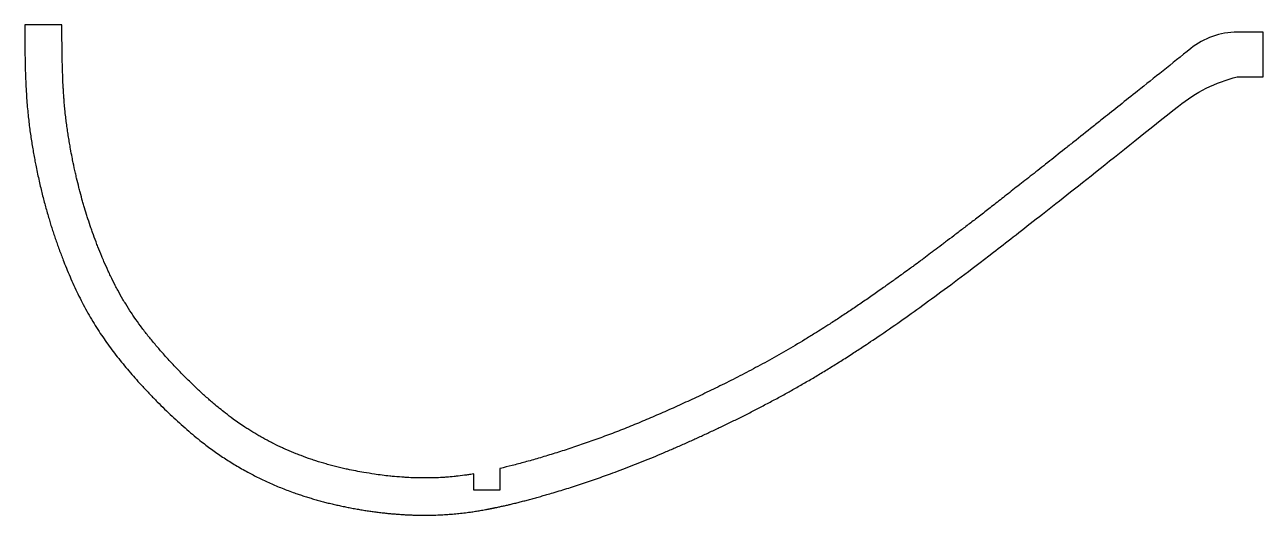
# Model space of a CAD drawing. Header units: millimetres. Extents: x 0 to 167, y -76 to -10.
import ezdxf

# ---------------------------------------------------------------- set-up
doc = ezdxf.new("R2010")
doc.units = ezdxf.units.MM

msp = doc.modelspace()

# ---------------------------------------------------------------- linework, layer by layer
msp.add_line((5, -10), (0, -10))
msp.add_lwpolyline([(155.1, -20.92, -0.10724), (163, -17), (166.5, -17), (166.5, -11), (163, -11, 0.170102), (156.75, -13.19)], format="xyb")
msp.add_lwpolyline([(63.86, -69.61), (63.86, -72.5), (60.36, -72.5), (60.36, -70.33)])
for points, degree, knots in [([(0, -10), (0, -17), (0.35, -23.68), (2, -32), (4, -39), (8, -49), (14, -57), (22, -65), (29, -70), (35.95, -73.09), (41.37, -74.45), (44.12, -74.96), (44.34, -75)], 4, [-16, -16, -16, -16, -16, -15, -14, -13, -12, -11, -10, -9, -8, -7.912872, -7.912872, -7.912872, -7.912872, -7.912872]), ([(60.36, -70.33), (60.22, -70.35), (59.89, -70.41), (59.19, -70.52), (58.46, -70.61), (57.56, -70.71), (56.86, -70.77), (55.97, -70.83), (55.25, -70.86), (54.34, -70.88), (53.59, -70.89), (52.62, -70.87), (51.82, -70.84), (50.79, -70.78), (49.94, -70.72), (48.62, -70.59), (47.24, -70.41), (45.34, -70.11), (43.88, -69.83), (42.44, -69.5), (41.48, -69.26), (40.3, -68.94), (39.38, -68.66), (38.24, -68.29), (37.36, -67.97), (36.29, -67.55), (35.45, -67.2), (34.43, -66.75), (33.64, -66.37), (32.67, -65.87), (31.92, -65.46), (31, -64.94), (30.29, -64.5), (29.23, -63.82), (28.19, -63.1), (26.81, -62.05), (25.75, -61.19), (24.68, -60.26), (23.96, -59.62), (23.04, -58.77), (22.31, -58.06), (21.39, -57.16), (20.66, -56.41), (19.77, -55.47), (19.06, -54.7), (18.21, -53.74), (17.55, -52.97), (16.75, -52.01), (16.14, -51.23), (15.41, -50.26), (14.86, -49.49), (14.2, -48.51), (13.69, -47.71), (13.08, -46.7), (12.61, -45.87), (12.06, -44.82), (11.63, -43.96), (11.12, -42.87), (10.73, -42), (10.26, -40.9), (9.91, -40.03), (9.5, -38.96), (9.19, -38.12), (8.83, -37.09), (8.56, -36.28), (8.24, -35.29), (8, -34.5), (7.72, -33.51), (7.5, -32.71), (7.23, -31.67), (7.02, -30.81), (6.76, -29.7), (6.56, -28.77), (6.34, -27.68), (6.2, -26.93), (6.06, -26.15), (5.97, -25.63), (5.86, -24.96), (5.78, -24.41), (5.68, -23.72), (5.6, -23.16), (5.51, -22.43), (5.44, -21.84), (5.37, -21.06), (5.31, -20.42), (5.24, -19.56), (5.2, -18.84), (5.14, -17.87), (5.11, -17.03), (5.06, -15.67), (5.01, -13.64), (5, -11.44), (5, -10)], 3, [-11.053083, -11.053083, -11.053083, -11.053083, -10.999183, -10.921064, -10.764827, -10.686708, -10.530471, -10.452352, -10.296115, -10.217997, -10.061759, -9.983641, -9.827403, -9.749285, -9.593048, -9.514929, -9.280573, -9.124336, -8.88998, -8.811861, -8.655624, -8.577506, -8.421268, -8.34315, -8.186913, -8.108794, -7.952557, -7.874438, -7.718201, -7.640082, -7.483845, -7.405726, -7.249489, -7.171371, -6.937015, -6.780777, -6.546422, -6.468303, -6.312066, -6.233947, -6.07771, -5.999591, -5.843354, -5.765236, -5.608998, -5.53088, -5.374642, -5.296524, -5.140287, -5.062168, -4.905931, -4.827812, -4.671575, -4.593456, -4.437219, -4.3591, -4.202863, -4.124745, -3.968507, -3.890389, -3.734152, -3.656033, -3.499796, -3.421677, -3.26544, -3.187321, -3.031084, -2.952965, -2.796728, -2.71861, -2.562372, -2.484254, -2.328016, -2.249898, -2.13272, -2.093661, -2.015542, -1.976483, -1.898364, -1.859305, -1.781186, -1.742127, -1.664008, -1.624949, -1.54683, -1.507771, -1.429652, -1.390593, -1.312474, -1.273415, -1.156237, -1, -1, -1, -1]), ([(156.75, -13.19), (154.16, -15.27), (150.01, -18.58), (145.95, -21.82), (143.15, -24.04), (141.42, -25.42), (139.38, -27.03), (137.87, -28.24), (136.09, -29.64), (134.76, -30.68), (133.21, -31.91), (132.04, -32.82), (130.68, -33.88), (129.66, -34.68), (128.45, -35.62), (127.54, -36.32), (126.47, -37.14), (125.66, -37.76), (124.7, -38.5), (123.97, -39.05), (123.1, -39.71), (122.43, -40.22), (121.62, -40.82), (121, -41.28), (120.25, -41.84), (119.67, -42.27), (118.95, -42.79), (118.39, -43.2), (117.71, -43.69), (117.17, -44.08), (116.38, -44.65), (115.59, -45.21), (114.44, -46.02), (113.44, -46.72), (112.21, -47.56), (111.24, -48.21), (110.06, -49), (109.13, -49.61), (107.75, -50.5), (106.41, -51.35), (104.43, -52.56), (102.72, -53.58), (100.62, -54.78), (98.97, -55.68), (96.94, -56.76), (95.34, -57.59), (93.36, -58.57), (91.81, -59.33), (89.89, -60.24), (88.37, -60.94), (86.51, -61.78), (85.03, -62.43), (83.21, -63.2), (81.77, -63.8), (79.98, -64.51), (78.57, -65.06), (76.81, -65.71), (75.42, -66.2), (73.7, -66.79), (72.34, -67.23), (70.69, -67.75), (69.39, -68.14), (67.84, -68.59), (66.65, -68.91), (65.24, -69.28), (64.42, -69.48), (63.89, -69.61), (63.86, -69.61)], 3, [-15.998774, -15.998774, -15.998774, -15.998774, -15.920655, -15.862066, -15.842537, -15.803478, -15.783948, -15.744889, -15.725359, -15.6863, -15.66677, -15.627711, -15.608181, -15.569122, -15.549592, -15.510533, -15.491003, -15.451944, -15.432414, -15.393355, -15.373825, -15.334766, -15.315236, -15.276177, -15.256647, -15.217588, -15.198058, -15.158999, -15.139469, -15.10041, -15.08088, -15.022291, -14.983232, -14.905113, -14.866054, -14.787936, -14.748876, -14.670758, -14.631698, -14.51452, -14.436402, -14.280165, -14.202046, -14.045809, -13.96769, -13.811453, -13.733334, -13.577097, -13.498978, -13.342741, -13.264623, -13.108385, -13.030267, -12.874029, -12.795911, -12.639674, -12.561555, -12.405318, -12.327199, -12.170962, -12.092843, -11.936606, -11.858487, -11.70225, -11.624132, -11.467894, -11.459838, -11.459838, -11.459838, -11.459838]), ([(62.61, -75), (64.41, -74.65), (68.99, -73.57), (78.75, -70.68), (92, -65), (107.79, -57.1), (121.52, -47.34), (134, -37.77), (155.1, -20.92)], 4, [-5.786444, -5.786444, -5.786444, -5.786444, -5.786444, -5, -4, -3, -2, -1.051879, -1.051879, -1.051879, -1.051879, -1.051879]), ([(44.34, -75), (46.65, -75.42), (51.35, -76), (55.59, -75.98), (59.45, -75.59), (62.12, -75.1), (62.61, -75)], 4, [-7.912872, -7.912872, -7.912872, -7.912872, -7.912872, -7, -6, -5.786444, -5.786444, -5.786444, -5.786444, -5.786444])]:
    msp.add_open_spline(points, degree=degree, knots=knots)

doc.saveas('drawing.dxf')
